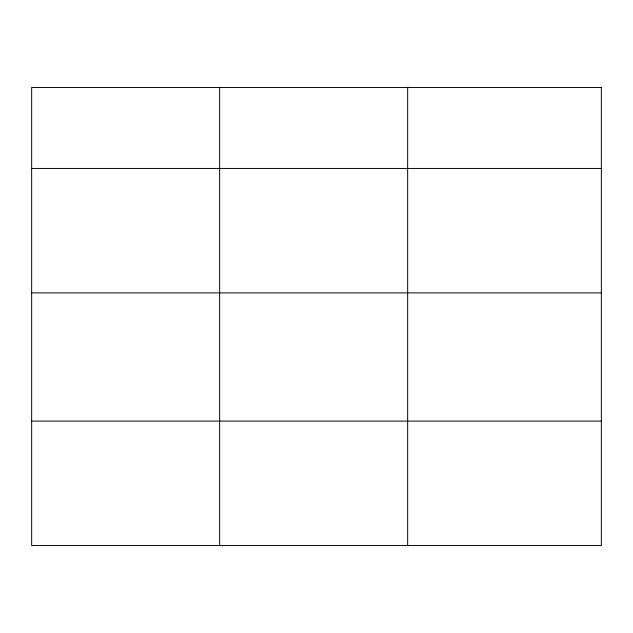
<?xml version="1.0" encoding="UTF-8"?>
<svg xmlns="http://www.w3.org/2000/svg" width="633" height="633" viewBox="0 0 633 633"><rect width="100%" height="100%" fill="white"/><g stroke="black" fill="none" stroke-linecap="round" stroke-linejoin="round"><path stroke-width="0.95" d="M31.65 168.449L601.35 168.449M31.65 292.889L601.35 292.889M31.65 421.103L601.35 421.103M407.652 87.449L407.652 545.551M219.651 87.449L219.651 545.551M601.35 87.449L31.65 87.449L31.65 545.551L601.35 545.551L601.35 87.449"/></g></svg>
